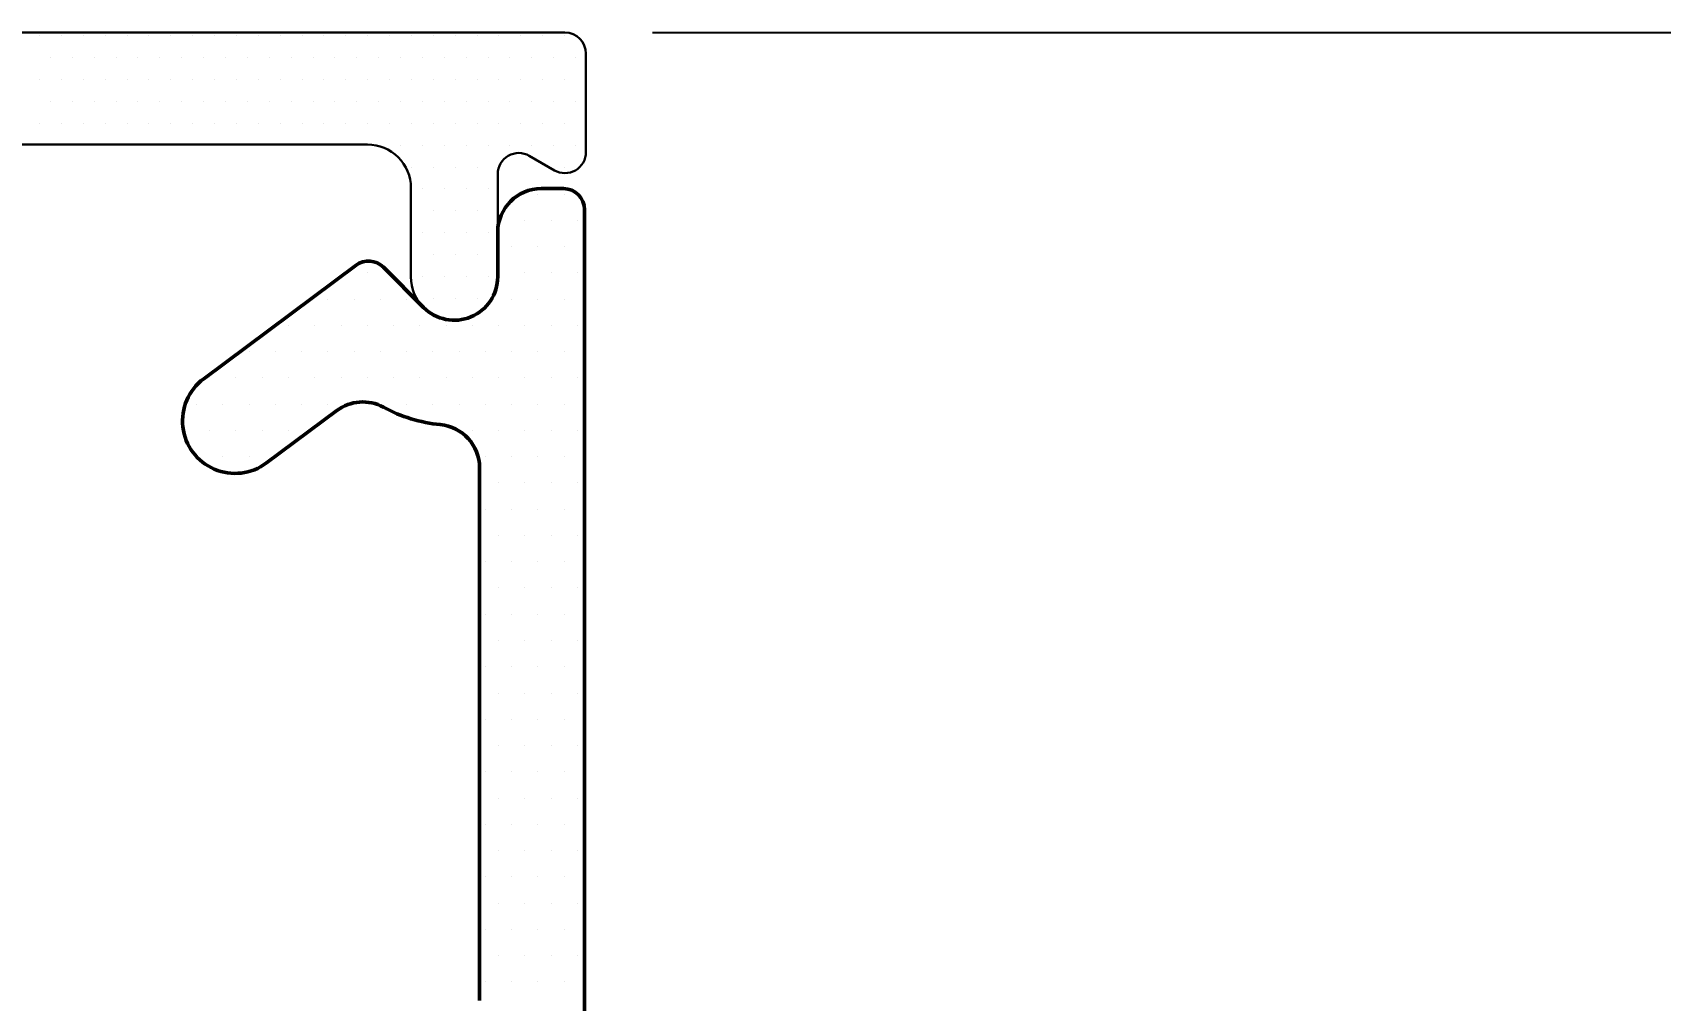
# Model space of a CAD drawing. Header units: inches. Extents: x 3.8 to 36.3, y 0.9 to 43.6.
# Drawn here: x 27.947 to 29.109, y 19.002 to 19.693 of the extents above; entities that cross this region are included whole.
import ezdxf

# ---------------------------------------------------------------- set-up
doc = ezdxf.new("R2010")
doc.units = ezdxf.units.IN
doc.header["$MEASUREMENT"] = 0
for name, color, linetype in [('R-ANNO-DIMS', 3, 'Continuous'), ('R-SWTS-DET1', 1, 'Continuous'), ('R-SWTS-PAT1', 5, 'Continuous')]:
    doc.layers.add(name, color=color, linetype=linetype)
doc.styles.add('SWTSTEXT', font='romans.shx')
doc.dimstyles.new('SWTSARCH', dxfattribs={"dimtxt": 0.25, "dimasz": 0.25, "dimexe": 0.179688, "dimexo": 0.0625, "dimgap": 0.125, "dimtad": 1, "dimtih": 1, "dimtoh": 1, "dimdec": 4, "dimzin": 4, "dimdsep": 46, "dimlunit": 4, "dimtxsty": 'SWTSTEXT', "dimcen": 0.1875, "dimdle": 0.179688, "dimclrd": 256, "dimclre": 256, "dimclrt": 256, "dimadec": 0, "dimazin": 1, "dimtfac": 1, "dimtdec": 4, "dimtofl": 0, "dimtmove": 0, "dimatfit": 3, "dimfxl": 0, "dimfrac": 2, "dimtolj": 1, "dimtzin": 4, "dimlwd": -1, "dimlwe": -1, "dimarcsym": 0})

# ---------------------------------------------------------------- blocks, each defined once
blk = doc.blocks.new('*D15')
at = {"layer": 'Defpoints', "color": 0}
for p in [(28.327, 19.6931), (30.0328, 19.6931), (28.327, 15.1931)]:
    blk.add_point(p, dxfattribs=at)
at = {"layer": 'R-ANNO-DIMS'}
for p, q in [((28.3895, 19.6931), (30.2125, 19.6931)), ((30.0328, 19.4431), (30.0328, 17.7586)), ((30.0328, 15.4431), (30.0328, 17.1276)), ((28.3895, 15.1931), (30.2125, 15.1931))]:
    blk.add_line(p, q, dxfattribs=at)
for points in [[(29.9912, 19.4431), (30.0745, 19.4431), (30.0328, 19.6931)], [(29.9912, 15.4431), (30.0745, 15.4431), (30.0328, 15.1931)]]:
    blk.add_solid(points, dxfattribs=at)
at = {"layer": 'R-ANNO-DIMS', "insert": (30.0328, 17.4431), "char_height": 0.25, "attachment_point": 5, "style": 'SWTSTEXT'}
blk.add_mtext('\\A1;4 1/2"', dxfattribs=at)

msp = doc.modelspace()

# ---------------------------------------------------------------- linework, layer by layer
at = {"layer": 'R-SWTS-DET1', "lineweight": 30}
for p, q in [((28.32702, 19.69307), (26.35706, 19.69307)), ((28.34202, 19.60768), (28.34202, 19.67807)), ((27.77505, 19.61314), (28.18602, 19.61315)), ((28.30152, 19.60508), (28.31952, 19.59469)), ((28.27902, 19.5187), (28.27902, 19.59209)), ((28.21702, 19.58215), (28.21702, 19.5187))]:
    msp.add_line(p, q, dxfattribs=at)
at = {"layer": 'R-SWTS-DET1', "lineweight": 50}
for p, q in [((28.31002, 19.58166), (28.32602, 19.58166)), ((28.34102, 19.56666), (28.34102, 17.4583)), ((28.27902, 19.5187), (28.27902, 19.55066)), ((28.06903, 19.4459), (28.17782, 19.52692)), ((28.19739, 19.52549), (28.2261, 19.49678)), ((28.16407, 19.42319), (28.11382, 19.38575)), ((28.26602, 19.00202), (28.26602, 19.38232))]:
    msp.add_line(p, q, dxfattribs=at)
at = {"layer": 'R-SWTS-DET1', "lineweight": 30}
for centre, radius, start, end in [((28.32702, 19.67807), 0.015, 0, 90), ((28.18602, 19.58215), 0.031, 0, 90.00035), ((28.29402, 19.59209), 0.015, 60, 180), ((28.32702, 19.60768), 0.015, 240, 0), ((28.24802, 19.5187), 0.031, 180, 0)]:
    msp.add_arc(centre, radius, start, end, dxfattribs=at)
at = {"layer": 'R-SWTS-DET1', "lineweight": 50}
for centre, radius, start, end in [((28.31009, 19.55059), 0.03107, 90.12822, 179.87178), ((28.32602, 19.56666), 0.015, 0, 90), ((28.18678, 19.51489), 0.015, 45, 126.67633), ((28.24802, 19.5187), 0.031, 225, 0), ((28.09142, 19.41582), 0.0375, 126.66424, 306.68843), ((28.18259, 19.39833), 0.031, 61.47363, 126.68843), ((28.24802, 19.5187), 0.106, 241.47363, 264.55498), ((28.23502, 19.38232), 0.031, 360, 84.55498)]:
    msp.add_arc(centre, radius, start, end, dxfattribs=at)
at = {"layer": 'R-SWTS-PAT1'}
for p, q in [((27.95179, 19.69082), (27.95179, 19.69082)), ((27.96742, 19.69082), (27.96742, 19.69082)), ((27.98304, 19.69082), (27.98304, 19.69082)), ((27.99867, 19.69082), (27.99867, 19.69082)), ((28.01429, 19.69082), (28.01429, 19.69082)), ((28.02992, 19.69082), (28.02992, 19.69082)), ((28.04554, 19.69082), (28.04554, 19.69082)), ((28.06117, 19.69082), (28.06117, 19.69082)), ((28.07679, 19.69082), (28.07679, 19.69082)), ((28.09242, 19.69082), (28.09242, 19.69082)), ((28.10804, 19.69082), (28.10804, 19.69082)), ((28.12367, 19.69082), (28.12367, 19.69082)), ((28.13929, 19.69082), (28.13929, 19.69082)), ((28.15492, 19.69082), (28.15492, 19.69082)), ((28.17054, 19.69082), (28.17054, 19.69082)), ((28.18617, 19.69082), (28.18617, 19.69082)), ((28.20179, 19.69082), (28.20179, 19.69082)), ((28.21742, 19.69082), (28.21742, 19.69082)), ((28.23304, 19.69082), (28.23304, 19.69082)), ((28.24867, 19.69082), (28.24867, 19.69082)), ((28.26429, 19.69082), (28.26429, 19.69082)), ((28.27992, 19.69082), (28.27992, 19.69082)), ((28.29554, 19.69082), (28.29554, 19.69082)), ((28.31117, 19.69082), (28.31117, 19.69082)), ((28.32679, 19.69082), (28.32679, 19.69082)), ((27.9596, 19.6752), (27.9596, 19.6752)), ((27.97523, 19.6752), (27.97523, 19.6752)), ((27.99085, 19.6752), (27.99085, 19.6752)), ((28.00648, 19.6752), (28.00648, 19.6752)), ((28.0221, 19.6752), (28.0221, 19.6752)), ((28.03773, 19.6752), (28.03773, 19.6752)), ((28.05335, 19.6752), (28.05335, 19.6752)), ((28.06898, 19.6752), (28.06898, 19.6752)), ((28.0846, 19.6752), (28.0846, 19.6752)), ((28.10023, 19.6752), (28.10023, 19.6752)), ((28.11585, 19.6752), (28.11585, 19.6752)), ((28.13148, 19.6752), (28.13148, 19.6752)), ((28.1471, 19.6752), (28.1471, 19.6752)), ((28.16273, 19.6752), (28.16273, 19.6752)), ((28.17835, 19.6752), (28.17835, 19.6752)), ((28.19398, 19.6752), (28.19398, 19.6752)), ((28.2096, 19.6752), (28.2096, 19.6752)), ((28.22523, 19.6752), (28.22523, 19.6752)), ((28.24085, 19.6752), (28.24085, 19.6752)), ((28.25648, 19.6752), (28.25648, 19.6752)), ((28.2721, 19.6752), (28.2721, 19.6752)), ((28.28773, 19.6752), (28.28773, 19.6752)), ((28.30335, 19.6752), (28.30335, 19.6752)), ((28.31898, 19.6752), (28.31898, 19.6752)), ((28.3346, 19.6752), (28.3346, 19.6752)), ((27.95179, 19.65957), (27.95179, 19.65957)), ((27.96742, 19.65957), (27.96742, 19.65957)), ((27.98304, 19.65957), (27.98304, 19.65957)), ((27.99867, 19.65957), (27.99867, 19.65957)), ((28.01429, 19.65957), (28.01429, 19.65957)), ((28.02992, 19.65957), (28.02992, 19.65957)), ((28.04554, 19.65957), (28.04554, 19.65957)), ((28.06117, 19.65957), (28.06117, 19.65957)), ((28.07679, 19.65957), (28.07679, 19.65957)), ((28.09242, 19.65957), (28.09242, 19.65957)), ((28.10804, 19.65957), (28.10804, 19.65957)), ((28.12367, 19.65957), (28.12367, 19.65957)), ((28.13929, 19.65957), (28.13929, 19.65957)), ((28.15492, 19.65957), (28.15492, 19.65957)), ((28.17054, 19.65957), (28.17054, 19.65957)), ((28.18617, 19.65957), (28.18617, 19.65957)), ((28.20179, 19.65957), (28.20179, 19.65957)), ((28.21742, 19.65957), (28.21742, 19.65957)), ((28.23304, 19.65957), (28.23304, 19.65957)), ((28.24867, 19.65957), (28.24867, 19.65957)), ((28.26429, 19.65957), (28.26429, 19.65957)), ((28.27992, 19.65957), (28.27992, 19.65957)), ((28.29554, 19.65957), (28.29554, 19.65957)), ((28.31117, 19.65957), (28.31117, 19.65957)), ((28.32679, 19.65957), (28.32679, 19.65957)), ((27.9596, 19.64395), (27.9596, 19.64395)), ((27.97523, 19.64395), (27.97523, 19.64395)), ((27.99085, 19.64395), (27.99085, 19.64395)), ((28.00648, 19.64395), (28.00648, 19.64395)), ((28.0221, 19.64395), (28.0221, 19.64395)), ((28.03773, 19.64395), (28.03773, 19.64395)), ((28.05335, 19.64395), (28.05335, 19.64395)), ((28.06898, 19.64395), (28.06898, 19.64395)), ((28.0846, 19.64395), (28.0846, 19.64395)), ((28.10023, 19.64395), (28.10023, 19.64395)), ((28.11585, 19.64395), (28.11585, 19.64395)), ((28.13148, 19.64395), (28.13148, 19.64395)), ((28.1471, 19.64395), (28.1471, 19.64395)), ((28.16273, 19.64395), (28.16273, 19.64395)), ((28.17835, 19.64395), (28.17835, 19.64395)), ((28.19398, 19.64395), (28.19398, 19.64395)), ((28.2096, 19.64395), (28.2096, 19.64395)), ((28.22523, 19.64395), (28.22523, 19.64395)), ((28.24085, 19.64395), (28.24085, 19.64395)), ((28.25648, 19.64395), (28.25648, 19.64395)), ((28.2721, 19.64395), (28.2721, 19.64395)), ((28.28773, 19.64395), (28.28773, 19.64395)), ((28.30335, 19.64395), (28.30335, 19.64395)), ((28.31898, 19.64395), (28.31898, 19.64395)), ((28.3346, 19.64395), (28.3346, 19.64395)), ((27.95179, 19.62832), (27.95179, 19.62832)), ((27.96742, 19.62832), (27.96742, 19.62832)), ((27.98304, 19.62832), (27.98304, 19.62832)), ((27.99867, 19.62832), (27.99867, 19.62832)), ((28.01429, 19.62832), (28.01429, 19.62832)), ((28.02992, 19.62832), (28.02992, 19.62832)), ((28.04554, 19.62832), (28.04554, 19.62832)), ((28.06117, 19.62832), (28.06117, 19.62832)), ((28.07679, 19.62832), (28.07679, 19.62832)), ((28.09242, 19.62832), (28.09242, 19.62832)), ((28.10804, 19.62832), (28.10804, 19.62832)), ((28.12367, 19.62832), (28.12367, 19.62832)), ((28.13929, 19.62832), (28.13929, 19.62832)), ((28.15492, 19.62832), (28.15492, 19.62832)), ((28.17054, 19.62832), (28.17054, 19.62832)), ((28.18617, 19.62832), (28.18617, 19.62832)), ((28.20179, 19.62832), (28.20179, 19.62832)), ((28.21742, 19.62832), (28.21742, 19.62832)), ((28.23304, 19.62832), (28.23304, 19.62832)), ((28.24867, 19.62832), (28.24867, 19.62832)), ((28.26429, 19.62832), (28.26429, 19.62832)), ((28.27992, 19.62832), (28.27992, 19.62832)), ((28.29554, 19.62832), (28.29554, 19.62832)), ((28.31117, 19.62832), (28.31117, 19.62832)), ((28.32679, 19.62832), (28.32679, 19.62832)), ((28.19398, 19.6127), (28.19398, 19.6127)), ((28.2096, 19.6127), (28.2096, 19.6127)), ((28.22523, 19.6127), (28.22523, 19.6127)), ((28.24085, 19.6127), (28.24085, 19.6127)), ((28.25648, 19.6127), (28.25648, 19.6127)), ((28.2721, 19.6127), (28.2721, 19.6127)), ((28.28773, 19.6127), (28.28773, 19.6127)), ((28.30335, 19.6127), (28.30335, 19.6127)), ((28.31898, 19.6127), (28.31898, 19.6127)), ((28.3346, 19.6127), (28.3346, 19.6127)), ((28.21742, 19.59707), (28.21742, 19.59707)), ((28.23304, 19.59707), (28.23304, 19.59707)), ((28.24867, 19.59707), (28.24867, 19.59707)), ((28.26429, 19.59707), (28.26429, 19.59707)), ((28.32679, 19.59707), (28.32679, 19.59707)), ((28.22523, 19.58145), (28.22523, 19.58145)), ((28.24085, 19.58145), (28.24085, 19.58145)), ((28.25648, 19.58145), (28.25648, 19.58145)), ((28.2721, 19.58145), (28.2721, 19.58145)), ((28.30773, 19.57775), (28.30773, 19.57775)), ((28.32648, 19.57775), (28.32648, 19.57775)), ((28.21742, 19.56582), (28.21742, 19.56582)), ((28.23304, 19.56582), (28.23304, 19.56582)), ((28.24867, 19.56582), (28.24867, 19.56582)), ((28.26429, 19.56582), (28.26429, 19.56582)), ((28.29835, 19.559), (28.29835, 19.559)), ((28.3171, 19.559), (28.3171, 19.559)), ((28.33585, 19.559), (28.33585, 19.559)), ((28.22523, 19.5502), (28.22523, 19.5502)), ((28.24085, 19.5502), (28.24085, 19.5502)), ((28.25648, 19.5502), (28.25648, 19.5502)), ((28.2721, 19.5502), (28.2721, 19.5502)), ((28.21742, 19.53457), (28.21742, 19.53457)), ((28.23304, 19.53457), (28.23304, 19.53457)), ((28.24867, 19.53457), (28.24867, 19.53457)), ((28.26429, 19.53457), (28.26429, 19.53457)), ((28.28898, 19.54025), (28.28898, 19.54025)), ((28.30773, 19.54025), (28.30773, 19.54025)), ((28.32648, 19.54025), (28.32648, 19.54025)), ((28.18585, 19.5215), (28.18585, 19.5215)), ((28.22523, 19.51895), (28.22523, 19.51895)), ((28.24085, 19.51895), (28.24085, 19.51895)), ((28.25648, 19.51895), (28.25648, 19.51895)), ((28.2721, 19.51895), (28.2721, 19.51895)), ((28.2796, 19.5215), (28.2796, 19.5215)), ((28.29835, 19.5215), (28.29835, 19.5215)), ((28.3171, 19.5215), (28.3171, 19.5215)), ((28.33585, 19.5215), (28.33585, 19.5215)), ((28.15773, 19.50275), (28.15773, 19.50275)), ((28.17648, 19.50275), (28.17648, 19.50275)), ((28.19523, 19.50275), (28.19523, 19.50275)), ((28.21398, 19.50275), (28.21398, 19.50275)), ((28.23304, 19.50332), (28.23304, 19.50332)), ((28.24867, 19.50332), (28.24867, 19.50332)), ((28.26429, 19.50332), (28.26429, 19.50332)), ((28.28898, 19.50275), (28.28898, 19.50275)), ((28.30773, 19.50275), (28.30773, 19.50275)), ((28.32648, 19.50275), (28.32648, 19.50275)), ((28.1296, 19.484), (28.1296, 19.484)), ((28.14835, 19.484), (28.14835, 19.484)), ((28.1671, 19.484), (28.1671, 19.484)), ((28.18585, 19.484), (28.18585, 19.484)), ((28.2046, 19.484), (28.2046, 19.484)), ((28.22335, 19.484), (28.22335, 19.484)), ((28.2421, 19.484), (28.2421, 19.484)), ((28.26085, 19.484), (28.26085, 19.484)), ((28.2796, 19.484), (28.2796, 19.484)), ((28.29835, 19.484), (28.29835, 19.484)), ((28.3171, 19.484), (28.3171, 19.484)), ((28.33585, 19.484), (28.33585, 19.484)), ((28.10148, 19.46525), (28.10148, 19.46525)), ((28.12023, 19.46525), (28.12023, 19.46525)), ((28.13898, 19.46525), (28.13898, 19.46525)), ((28.15773, 19.46525), (28.15773, 19.46525)), ((28.17648, 19.46525), (28.17648, 19.46525)), ((28.19523, 19.46525), (28.19523, 19.46525)), ((28.21398, 19.46525), (28.21398, 19.46525)), ((28.23273, 19.46525), (28.23273, 19.46525)), ((28.25148, 19.46525), (28.25148, 19.46525)), ((28.27023, 19.46525), (28.27023, 19.46525)), ((28.28898, 19.46525), (28.28898, 19.46525)), ((28.30773, 19.46525), (28.30773, 19.46525)), ((28.32648, 19.46525), (28.32648, 19.46525)), ((28.07335, 19.4465), (28.07335, 19.4465)), ((28.0921, 19.4465), (28.0921, 19.4465)), ((28.11085, 19.4465), (28.11085, 19.4465)), ((28.1296, 19.4465), (28.1296, 19.4465)), ((28.14835, 19.4465), (28.14835, 19.4465)), ((28.1671, 19.4465), (28.1671, 19.4465)), ((28.18585, 19.4465), (28.18585, 19.4465)), ((28.2046, 19.4465), (28.2046, 19.4465)), ((28.22335, 19.4465), (28.22335, 19.4465)), ((28.2421, 19.4465), (28.2421, 19.4465)), ((28.26085, 19.4465), (28.26085, 19.4465)), ((28.2796, 19.4465), (28.2796, 19.4465)), ((28.29835, 19.4465), (28.29835, 19.4465)), ((28.3171, 19.4465), (28.3171, 19.4465)), ((28.33585, 19.4465), (28.33585, 19.4465)), ((28.06398, 19.42775), (28.06398, 19.42775)), ((28.08273, 19.42775), (28.08273, 19.42775)), ((28.10148, 19.42775), (28.10148, 19.42775)), ((28.12023, 19.42775), (28.12023, 19.42775)), ((28.13898, 19.42775), (28.13898, 19.42775)), ((28.15773, 19.42775), (28.15773, 19.42775)), ((28.19523, 19.42775), (28.19523, 19.42775)), ((28.21398, 19.42775), (28.21398, 19.42775)), ((28.23273, 19.42775), (28.23273, 19.42775)), ((28.25148, 19.42775), (28.25148, 19.42775)), ((28.27023, 19.42775), (28.27023, 19.42775)), ((28.28898, 19.42775), (28.28898, 19.42775)), ((28.30773, 19.42775), (28.30773, 19.42775)), ((28.32648, 19.42775), (28.32648, 19.42775)), ((28.0546, 19.409), (28.0546, 19.409)), ((28.07335, 19.409), (28.07335, 19.409)), ((28.0921, 19.409), (28.0921, 19.409)), ((28.11085, 19.409), (28.11085, 19.409)), ((28.1296, 19.409), (28.1296, 19.409)), ((28.26085, 19.409), (28.26085, 19.409)), ((28.2796, 19.409), (28.2796, 19.409)), ((28.29835, 19.409), (28.29835, 19.409)), ((28.3171, 19.409), (28.3171, 19.409)), ((28.33585, 19.409), (28.33585, 19.409)), ((28.08273, 19.39025), (28.08273, 19.39025)), ((28.10148, 19.39025), (28.10148, 19.39025)), ((28.27023, 19.39025), (28.27023, 19.39025)), ((28.28898, 19.39025), (28.28898, 19.39025)), ((28.30773, 19.39025), (28.30773, 19.39025)), ((28.32648, 19.39025), (28.32648, 19.39025)), ((28.2796, 19.3715), (28.2796, 19.3715)), ((28.29835, 19.3715), (28.29835, 19.3715)), ((28.3171, 19.3715), (28.3171, 19.3715)), ((28.33585, 19.3715), (28.33585, 19.3715)), ((28.27023, 19.35275), (28.27023, 19.35275)), ((28.28898, 19.35275), (28.28898, 19.35275)), ((28.30773, 19.35275), (28.30773, 19.35275)), ((28.32648, 19.35275), (28.32648, 19.35275)), ((28.2796, 19.334), (28.2796, 19.334)), ((28.29835, 19.334), (28.29835, 19.334)), ((28.3171, 19.334), (28.3171, 19.334)), ((28.33585, 19.334), (28.33585, 19.334)), ((28.27023, 19.31525), (28.27023, 19.31525)), ((28.28898, 19.31525), (28.28898, 19.31525)), ((28.30773, 19.31525), (28.30773, 19.31525)), ((28.32648, 19.31525), (28.32648, 19.31525)), ((28.2796, 19.2965), (28.2796, 19.2965)), ((28.29835, 19.2965), (28.29835, 19.2965)), ((28.3171, 19.2965), (28.3171, 19.2965)), ((28.33585, 19.2965), (28.33585, 19.2965)), ((28.27023, 19.27775), (28.27023, 19.27775)), ((28.28898, 19.27775), (28.28898, 19.27775)), ((28.30773, 19.27775), (28.30773, 19.27775)), ((28.32648, 19.27775), (28.32648, 19.27775)), ((28.2796, 19.259), (28.2796, 19.259)), ((28.29835, 19.259), (28.29835, 19.259)), ((28.3171, 19.259), (28.3171, 19.259)), ((28.33585, 19.259), (28.33585, 19.259)), ((28.27023, 19.24025), (28.27023, 19.24025)), ((28.28898, 19.24025), (28.28898, 19.24025)), ((28.30773, 19.24025), (28.30773, 19.24025)), ((28.32648, 19.24025), (28.32648, 19.24025)), ((28.2796, 19.2215), (28.2796, 19.2215)), ((28.29835, 19.2215), (28.29835, 19.2215)), ((28.3171, 19.2215), (28.3171, 19.2215)), ((28.33585, 19.2215), (28.33585, 19.2215)), ((28.27023, 19.20275), (28.27023, 19.20275)), ((28.28898, 19.20275), (28.28898, 19.20275)), ((28.30773, 19.20275), (28.30773, 19.20275)), ((28.32648, 19.20275), (28.32648, 19.20275)), ((28.2796, 19.184), (28.2796, 19.184)), ((28.29835, 19.184), (28.29835, 19.184)), ((28.3171, 19.184), (28.3171, 19.184)), ((28.33585, 19.184), (28.33585, 19.184)), ((28.27023, 19.16525), (28.27023, 19.16525)), ((28.28898, 19.16525), (28.28898, 19.16525)), ((28.30773, 19.16525), (28.30773, 19.16525)), ((28.32648, 19.16525), (28.32648, 19.16525)), ((28.2796, 19.1465), (28.2796, 19.1465)), ((28.29835, 19.1465), (28.29835, 19.1465)), ((28.3171, 19.1465), (28.3171, 19.1465)), ((28.33585, 19.1465), (28.33585, 19.1465)), ((28.27023, 19.12775), (28.27023, 19.12775)), ((28.28898, 19.12775), (28.28898, 19.12775)), ((28.30773, 19.12775), (28.30773, 19.12775)), ((28.32648, 19.12775), (28.32648, 19.12775)), ((28.2796, 19.109), (28.2796, 19.109)), ((28.29835, 19.109), (28.29835, 19.109)), ((28.3171, 19.109), (28.3171, 19.109)), ((28.33585, 19.109), (28.33585, 19.109)), ((28.27023, 19.09025), (28.27023, 19.09025)), ((28.28898, 19.09025), (28.28898, 19.09025)), ((28.30773, 19.09025), (28.30773, 19.09025)), ((28.32648, 19.09025), (28.32648, 19.09025)), ((28.2796, 19.0715), (28.2796, 19.0715)), ((28.29835, 19.0715), (28.29835, 19.0715)), ((28.3171, 19.0715), (28.3171, 19.0715)), ((28.33585, 19.0715), (28.33585, 19.0715)), ((28.27023, 19.05275), (28.27023, 19.05275)), ((28.28898, 19.05275), (28.28898, 19.05275)), ((28.30773, 19.05275), (28.30773, 19.05275)), ((28.32648, 19.05275), (28.32648, 19.05275)), ((28.2796, 19.034), (28.2796, 19.034)), ((28.29835, 19.034), (28.29835, 19.034)), ((28.3171, 19.034), (28.3171, 19.034)), ((28.33585, 19.034), (28.33585, 19.034)), ((28.27023, 19.01525), (28.27023, 19.01525)), ((28.28898, 19.01525), (28.28898, 19.01525)), ((28.30773, 19.01525), (28.30773, 19.01525)), ((28.32648, 19.01525), (28.32648, 19.01525))]:
    msp.add_line(p, q, dxfattribs=at)

# ---------------------------------------------------------------- dimensions: what is measured, and where the dimension line sits
at = {"layer": 'R-ANNO-DIMS'}
dim = msp.add_linear_dim(base=(30.03282, 19.69307), p1=(28.32702, 15.19307), p2=(28.32702, 19.69307), angle=90, dimstyle='SWTSARCH', dxfattribs=at)
dim.commit()
dim.dimension.update_dxf_attribs({"geometry": '*D15', "text_midpoint": (30.03282, 17.44307)})

doc.saveas('drawing.dxf')
